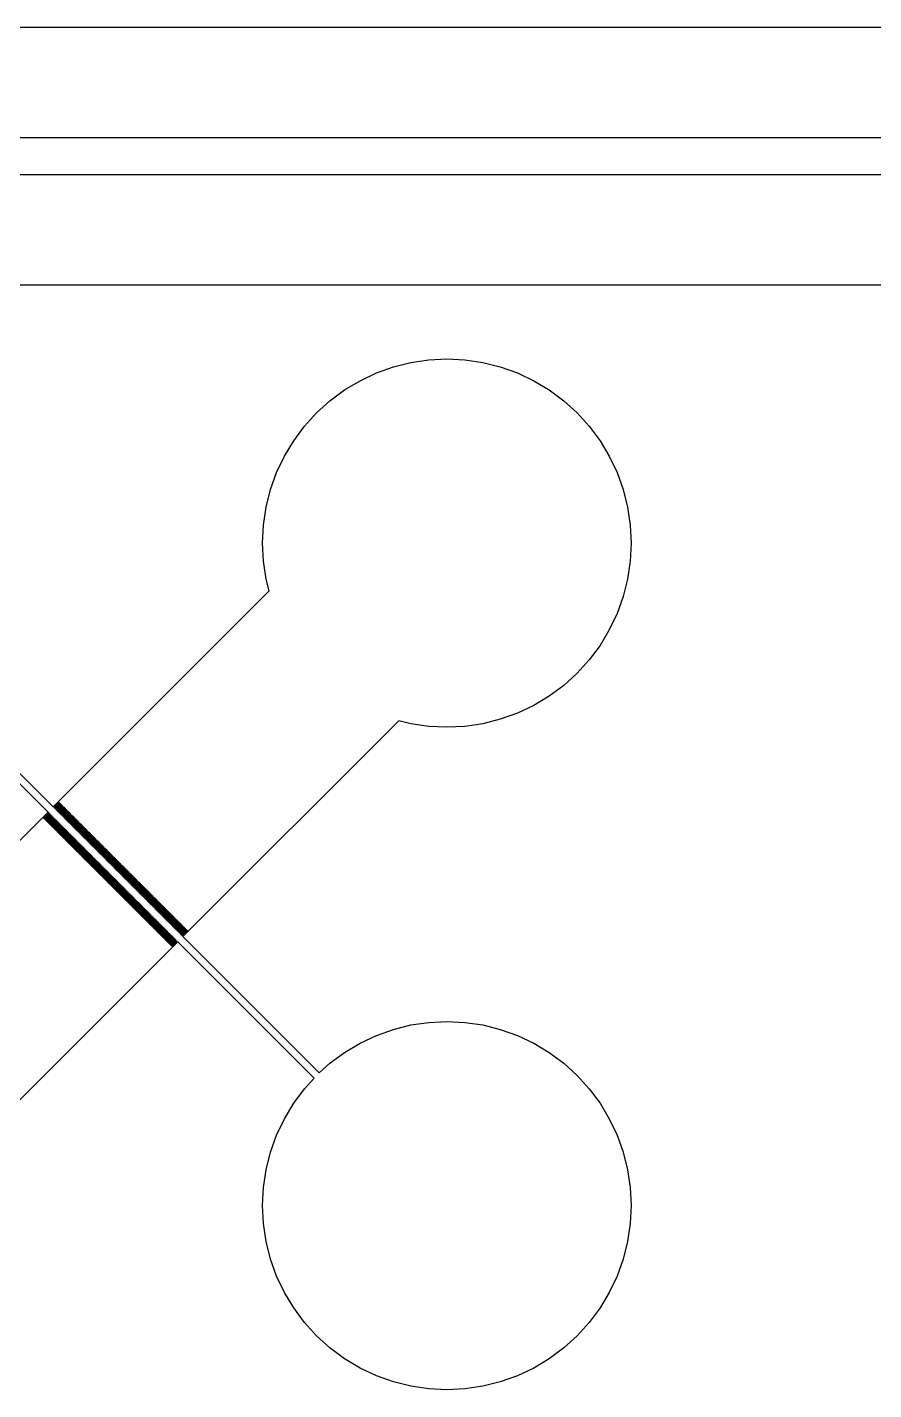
# Model space of a CAD drawing. Extents: x -16 to 132, y -40 to 113.
# Drawn here: x 7.98 to 19.73, y 57.27 to 76.18 of the extents above; entities that cross this region are included whole.
import ezdxf

# ---------------------------------------------------------------- set-up
doc = ezdxf.new("R2010")
doc.units = 0

msp = doc.modelspace()

# ---------------------------------------------------------------- linework, layer by layer
for p, q in [((-2.55649, 76.1837), (112.997, 76.1837)), ((111.463, 74.6498), (-1.0226, 74.6498)), ((-0.51129, 74.1385), (110.952, 74.1385)), ((109.418, 72.6046), (1.0226, 72.6046)), ((13.0601, 71.469), (13.3035, 71.53)), ((13.3035, 71.53), (13.5516, 71.5668)), ((13.5516, 71.5668), (13.8022, 71.5791)), ((13.8022, 71.5791), (14.0528, 71.5668)), ((14.0528, 71.5668), (14.301, 71.53)), ((14.301, 71.53), (14.5443, 71.469)), ((12.5971, 71.2773), (12.8239, 71.3845)), ((12.8239, 71.3845), (13.0601, 71.469)), ((14.5443, 71.469), (14.7805, 71.3845)), ((14.7805, 71.3845), (15.0074, 71.2773)), ((12.1804, 70.9988), (12.3819, 71.1483)), ((12.3819, 71.1483), (12.5971, 71.2773)), ((15.0074, 71.2773), (15.2225, 71.1483)), ((15.2225, 71.1483), (15.424, 70.9988)), ((11.9945, 70.8303), (12.1804, 70.9988)), ((15.424, 70.9988), (15.6099, 70.8303)), ((11.826, 70.6444), (11.9945, 70.8303)), ((15.6099, 70.8303), (15.7784, 70.6445)), ((11.6766, 70.4429), (11.826, 70.6444)), ((15.7784, 70.6445), (15.9279, 70.4429)), ((11.5476, 70.2277), (11.6766, 70.4429)), ((15.9279, 70.4429), (16.0569, 70.2278)), ((11.4403, 70.0009), (11.5476, 70.2277)), ((16.0569, 70.2278), (16.1641, 70.001)), ((11.3558, 69.7647), (11.4403, 70.0009)), ((16.1641, 70.001), (16.2486, 69.7647)), ((11.2949, 69.5214), (11.3558, 69.7647)), ((16.2486, 69.7647), (16.3096, 69.5214)), ((11.258, 69.2732), (11.2949, 69.5214)), ((16.3096, 69.5214), (16.3464, 69.2732)), ((11.2457, 69.0226), (11.258, 69.2732)), ((16.3464, 69.2732), (16.3587, 69.0226)), ((11.258, 68.772), (11.2457, 69.0226)), ((16.3587, 69.0226), (16.3464, 68.772)), ((11.2948, 68.5238), (11.258, 68.772)), ((16.3464, 68.772), (16.3096, 68.5239)), ((11.3365, 68.3574), (11.2948, 68.5238)), ((16.3096, 68.5239), (16.2486, 68.2805)), ((8.33929, 65.3602), (11.3365, 68.3574)), ((16.2486, 68.2805), (16.1641, 68.0443)), ((16.1641, 68.0443), (16.0569, 67.8175)), ((16.0569, 67.8175), (15.9279, 67.6023)), ((15.9279, 67.6023), (15.7784, 67.4008)), ((15.7784, 67.4008), (15.6099, 67.2149)), ((8.267, 65.2879), (6.37436, 67.1805)), ((6.44667, 67.2528), (8.33929, 65.3602)), ((15.6099, 67.2149), (15.424, 67.0464)), ((15.424, 67.0464), (15.2225, 66.897)), ((15.2225, 66.897), (15.0073, 66.768)), ((14.7805, 66.6607), (14.5443, 66.5762)), ((15.0073, 66.768), (14.7805, 66.6607)), ((13.137, 66.5569), (10.1398, 63.5597)), ((13.3035, 66.5152), (13.137, 66.5569)), ((13.5516, 66.4784), (13.3035, 66.5152)), ((13.8022, 66.4661), (13.5516, 66.4784)), ((14.0528, 66.4784), (13.8022, 66.4661)), ((14.301, 66.5153), (14.0528, 66.4784)), ((14.5443, 66.5762), (14.301, 66.5153)), ((5.26976, 62.2906), (8.267, 65.2879)), ((8.27425, 65.2806), (8.20193, 65.2083)), ((8.20915, 65.2011), (8.28146, 65.2734)), ((8.2887, 65.2662), (8.21638, 65.1939)), ((8.22362, 65.1866), (8.29593, 65.2589)), ((8.28146, 65.2734), (8.27425, 65.2806)), ((8.29593, 65.2589), (8.2887, 65.2662)), ((8.41884, 65.4252), (8.34653, 65.3529)), ((8.34653, 65.3529), (8.35376, 65.3457)), ((8.35376, 65.3457), (8.42607, 65.418)), ((8.43329, 65.4108), (8.36099, 65.3385)), ((8.36099, 65.3385), (8.36823, 65.3313)), ((8.36823, 65.3313), (8.44054, 65.4036)), ((8.44775, 65.3963), (8.37546, 65.324)), ((8.37546, 65.324), (8.38269, 65.3168)), ((8.38269, 65.3168), (8.45499, 65.3891)), ((8.46222, 65.3819), (8.38992, 65.3096)), ((8.38992, 65.3096), (8.39716, 65.3023)), ((8.39716, 65.3023), (8.46944, 65.3746)), ((8.47668, 65.3674), (8.40437, 65.2951)), ((8.40437, 65.2951), (8.41162, 65.2879)), ((8.41162, 65.2879), (8.4839, 65.3602)), ((8.42607, 65.418), (8.41884, 65.4252)), ((8.49115, 65.3529), (8.41884, 65.2806)), ((8.41884, 65.2806), (8.42607, 65.2734)), ((8.42607, 65.2734), (8.49837, 65.3457)), ((8.44054, 65.4036), (8.43329, 65.4108)), ((8.50562, 65.3385), (8.4333, 65.2662)), ((8.4333, 65.2662), (8.44054, 65.2589)), ((8.44054, 65.2589), (8.51283, 65.3313)), ((8.45499, 65.3891), (8.44775, 65.3963)), ((8.52008, 65.324), (8.44777, 65.2517)), ((8.455, 65.2445), (8.5273, 65.3168)), ((8.46944, 65.3746), (8.46222, 65.3819)), ((8.53453, 65.3096), (8.46222, 65.2373)), ((8.46947, 65.23), (8.54176, 65.3023)), ((8.4839, 65.3602), (8.47668, 65.3674)), ((8.549, 65.2951), (8.47668, 65.2228)), ((8.4839, 65.2156), (8.55621, 65.2879)), ((8.49837, 65.3457), (8.49115, 65.3529)), ((8.56346, 65.2806), (8.49115, 65.2083)), ((8.49837, 65.2011), (8.57068, 65.2734)), ((8.51283, 65.3313), (8.50562, 65.3385)), ((8.57791, 65.2662), (8.50562, 65.1939)), ((8.51283, 65.1866), (8.58514, 65.2589)), ((8.5273, 65.3168), (8.52008, 65.324)), ((8.54176, 65.3023), (8.53453, 65.3096)), ((8.55621, 65.2879), (8.549, 65.2951)), ((8.57068, 65.2734), (8.56346, 65.2806)), ((8.58514, 65.2589), (8.57791, 65.2662)), ((8.20193, 65.2083), (8.20915, 65.2011)), ((8.21638, 65.1939), (8.22362, 65.1866)), ((8.30316, 65.2517), (8.23085, 65.1794)), ((8.23085, 65.1794), (8.23807, 65.1722)), ((8.23807, 65.1722), (8.31038, 65.2445)), ((8.31763, 65.2373), (8.24532, 65.1649)), ((8.24532, 65.1649), (8.25253, 65.1577)), ((8.25253, 65.1577), (8.32484, 65.23)), ((8.33208, 65.2228), (8.25977, 65.1505)), ((8.25977, 65.1505), (8.267, 65.1433)), ((8.267, 65.1433), (8.33931, 65.2156)), ((8.34653, 65.2083), (8.27423, 65.136)), ((8.27423, 65.136), (8.28145, 65.1288)), ((8.28145, 65.1288), (8.35376, 65.2011)), ((8.36099, 65.1939), (8.2887, 65.1216)), ((8.2887, 65.1216), (8.29591, 65.1143)), ((8.29591, 65.1143), (8.36823, 65.1867)), ((8.31038, 65.2445), (8.30316, 65.2517)), ((8.37546, 65.1794), (8.30316, 65.1071)), ((8.30316, 65.1071), (8.31038, 65.0999)), ((8.31038, 65.0999), (8.38269, 65.1722)), ((8.32484, 65.23), (8.31763, 65.2373)), ((8.38992, 65.1649), (8.31763, 65.0926)), ((8.31763, 65.0926), (8.32486, 65.0854)), ((8.32486, 65.0854), (8.39717, 65.1577)), ((8.33931, 65.2156), (8.33208, 65.2228)), ((8.40439, 65.1505), (8.33209, 65.0782)), ((8.33209, 65.0782), (8.33931, 65.071)), ((8.33931, 65.071), (8.41162, 65.1433)), ((8.35376, 65.2011), (8.34653, 65.2083)), ((8.41885, 65.136), (8.34654, 65.0637)), ((8.35378, 65.0565), (8.42609, 65.1288)), ((8.36823, 65.1867), (8.36099, 65.1939)), ((8.4333, 65.1216), (8.36099, 65.0493)), ((8.36824, 65.042), (8.44055, 65.1143)), ((8.38269, 65.1722), (8.37546, 65.1794)), ((8.44777, 65.1071), (8.37546, 65.0348)), ((8.38271, 65.0276), (8.45502, 65.0999)), ((8.39717, 65.1577), (8.38992, 65.1649)), ((8.46223, 65.0926), (8.38992, 65.0203)), ((8.39716, 65.0131), (8.46947, 65.0854)), ((8.41162, 65.1433), (8.40439, 65.1505)), ((8.4767, 65.0782), (8.40439, 65.0059)), ((8.41162, 64.9986), (8.48392, 65.071)), ((8.42609, 65.1288), (8.41885, 65.136)), ((8.44055, 65.1143), (8.4333, 65.1216)), ((8.44777, 65.2517), (8.455, 65.2445)), ((8.45502, 65.0999), (8.44777, 65.1071)), ((8.46222, 65.2373), (8.46947, 65.23)), ((8.46947, 65.0854), (8.46223, 65.0926)), ((8.47668, 65.2228), (8.4839, 65.2156)), ((8.48392, 65.071), (8.4767, 65.0782)), ((8.49115, 65.2083), (8.49837, 65.2011)), ((8.50562, 65.1939), (8.51283, 65.1866)), ((8.59238, 65.2517), (8.52008, 65.1794)), ((8.52008, 65.1794), (8.5273, 65.1722)), ((8.5273, 65.1722), (8.59961, 65.2445)), ((8.60683, 65.2372), (8.53455, 65.1649)), ((8.53455, 65.1649), (8.54176, 65.1577)), ((8.54176, 65.1577), (8.61407, 65.23)), ((8.62129, 65.2228), (8.54901, 65.1505)), ((8.54901, 65.1505), (8.55623, 65.1432)), ((8.55623, 65.1432), (8.62854, 65.2155)), ((8.63576, 65.2083), (8.56346, 65.136)), ((8.56346, 65.136), (8.57069, 65.1288)), ((8.57069, 65.1288), (8.64301, 65.2011)), ((8.65022, 65.1939), (8.57793, 65.1216)), ((8.57793, 65.1216), (8.58514, 65.1143)), ((8.58514, 65.1143), (8.65746, 65.1866)), ((8.59961, 65.2445), (8.59238, 65.2517)), ((8.66469, 65.1794), (8.59239, 65.1071)), ((8.59239, 65.1071), (8.59961, 65.0999)), ((8.59961, 65.0999), (8.67192, 65.1722)), ((8.61407, 65.23), (8.60683, 65.2372)), ((8.67914, 65.1649), (8.60683, 65.0926)), ((8.60683, 65.0926), (8.61407, 65.0854)), ((8.61407, 65.0854), (8.68639, 65.1577)), ((8.62854, 65.2155), (8.62129, 65.2228)), ((8.6936, 65.1505), (8.62129, 65.0782)), ((8.62129, 65.0782), (8.62854, 65.0709)), ((8.62854, 65.0709), (8.70085, 65.1432)), ((8.64301, 65.2011), (8.63576, 65.2083)), ((8.70807, 65.136), (8.63576, 65.0637)), ((8.64299, 65.0565), (8.7153, 65.1288)), ((8.65746, 65.1866), (8.65022, 65.1939)), ((8.72253, 65.1216), (8.65022, 65.0493)), ((8.65747, 65.042), (8.72977, 65.1143)), ((8.67192, 65.1722), (8.66469, 65.1794)), ((8.73698, 65.1071), (8.66469, 65.0348)), ((8.67194, 65.0276), (8.74422, 65.0999)), ((8.68639, 65.1577), (8.67914, 65.1649)), ((8.75145, 65.0926), (8.67915, 65.0203)), ((8.68639, 65.0131), (8.75868, 65.0854)), ((8.70085, 65.1432), (8.6936, 65.1505)), ((8.76591, 65.0782), (8.69362, 65.0059)), ((8.70085, 64.9986), (8.77315, 65.0709)), ((8.7153, 65.1288), (8.70807, 65.136)), ((8.72977, 65.1143), (8.72253, 65.1216)), ((8.74422, 65.0999), (8.73698, 65.1071)), ((8.75868, 65.0854), (8.75145, 65.0926)), ((8.77315, 65.0709), (8.76591, 65.0782)), ((8.34654, 65.0637), (8.35378, 65.0565)), ((8.36099, 65.0493), (8.36824, 65.042)), ((8.37546, 65.0348), (8.38271, 65.0276)), ((8.38992, 65.0203), (8.39716, 65.0131)), ((8.40439, 65.0059), (8.41162, 64.9986)), ((8.49115, 65.0637), (8.41884, 64.9914)), ((8.41884, 64.9914), (8.42609, 64.9842)), ((8.42609, 64.9842), (8.49838, 65.0565)), ((8.50562, 65.0493), (8.4333, 64.977)), ((8.4333, 64.977), (8.44055, 64.9697)), ((8.44055, 64.9697), (8.51285, 65.042)), ((8.52008, 65.0348), (8.44777, 64.9625)), ((8.44777, 64.9625), (8.45502, 64.9553)), ((8.45502, 64.9553), (8.52731, 65.0276)), ((8.53455, 65.0203), (8.46223, 64.948)), ((8.46223, 64.948), (8.46948, 64.9408)), ((8.46948, 64.9408), (8.54178, 65.0131)), ((8.54901, 65.0059), (8.4767, 64.9336)), ((8.4767, 64.9336), (8.48393, 64.9263)), ((8.48393, 64.9263), (8.55624, 64.9986)), ((8.49838, 65.0565), (8.49115, 65.0637)), ((8.56348, 64.9914), (8.49117, 64.9191)), ((8.49117, 64.9191), (8.49838, 64.9119)), ((8.49838, 64.9119), (8.57069, 64.9842)), ((8.51285, 65.042), (8.50562, 65.0493)), ((8.57794, 64.9769), (8.50563, 64.9046)), ((8.50563, 64.9046), (8.51285, 64.8974)), ((8.51285, 64.8974), (8.58516, 64.9697)), ((8.52731, 65.0276), (8.52008, 65.0348)), ((8.59239, 64.9625), (8.52008, 64.8902)), ((8.52008, 64.8902), (8.52731, 64.8829)), ((8.52731, 64.8829), (8.59962, 64.9552)), ((8.54178, 65.0131), (8.53455, 65.0203)), ((8.60686, 64.948), (8.53455, 64.8757)), ((8.54176, 64.8685), (8.61407, 64.9408)), ((8.55624, 64.9986), (8.54901, 65.0059)), ((8.62131, 64.9336), (8.54901, 64.8613)), ((8.55623, 64.854), (8.62854, 64.9263)), ((8.57069, 64.9842), (8.56348, 64.9914)), ((8.63577, 64.9191), (8.56348, 64.8468)), ((8.57069, 64.8396), (8.64301, 64.9119)), ((8.65022, 64.9046), (8.57793, 64.8323)), ((8.58516, 64.9697), (8.57794, 64.9769)), ((8.58516, 64.8251), (8.65747, 64.8974)), ((8.59962, 64.9552), (8.59239, 64.9625)), ((8.66469, 64.8902), (8.59239, 64.8179)), ((8.59962, 64.8106), (8.67194, 64.8829)), ((8.61407, 64.9408), (8.60686, 64.948)), ((8.62854, 64.9263), (8.62131, 64.9336)), ((8.63576, 65.0637), (8.64299, 65.0565)), ((8.64301, 64.9119), (8.63577, 64.9191)), ((8.65022, 65.0493), (8.65747, 65.042)), ((8.65747, 64.8974), (8.65022, 64.9046)), ((8.66469, 65.0348), (8.67194, 65.0276)), ((8.67194, 64.8829), (8.66469, 64.8902)), ((8.67915, 65.0203), (8.68639, 65.0131)), ((8.69362, 65.0059), (8.70085, 64.9986)), ((8.78038, 65.0637), (8.70808, 64.9914)), ((8.70808, 64.9914), (8.71532, 64.9842)), ((8.71532, 64.9842), (8.78761, 65.0565)), ((8.79485, 65.0493), (8.72253, 64.9769)), ((8.72253, 64.9769), (8.72978, 64.9697)), ((8.72978, 64.9697), (8.80208, 65.042)), ((8.80931, 65.0348), (8.737, 64.9625)), ((8.737, 64.9625), (8.74422, 64.9552)), ((8.74422, 64.9552), (8.81653, 65.0276)), ((8.82378, 65.0203), (8.75146, 64.948)), ((8.75146, 64.948), (8.75868, 64.9408)), ((8.75868, 64.9408), (8.83099, 65.0131)), ((8.83823, 65.0059), (8.76591, 64.9336)), ((8.76591, 64.9336), (8.77315, 64.9263)), ((8.77315, 64.9263), (8.84546, 64.9986)), ((8.78761, 65.0565), (8.78038, 65.0637)), ((8.85269, 64.9914), (8.78038, 64.9191)), ((8.78038, 64.9191), (8.78761, 64.9119)), ((8.78761, 64.9119), (8.85991, 64.9842)), ((8.80208, 65.042), (8.79485, 65.0493)), ((8.86716, 64.9769), (8.79485, 64.9046)), ((8.79485, 64.9046), (8.80208, 64.8974)), ((8.80208, 64.8974), (8.87437, 64.9697)), ((8.81653, 65.0276), (8.80931, 65.0348)), ((8.88161, 64.9625), (8.80931, 64.8902)), ((8.80931, 64.8902), (8.81654, 64.8829)), ((8.81654, 64.8829), (8.88884, 64.9552)), ((8.83099, 65.0131), (8.82378, 65.0203)), ((8.89606, 64.948), (8.82378, 64.8757)), ((8.83101, 64.8685), (8.90331, 64.9408)), ((8.84546, 64.9986), (8.83823, 65.0059)), ((8.91052, 64.9335), (8.83824, 64.8613)), ((8.84546, 64.854), (8.91777, 64.9263)), ((8.85991, 64.9842), (8.85269, 64.9914)), ((8.92499, 64.9191), (8.85271, 64.8468)), ((8.85992, 64.8396), (8.93224, 64.9119)), ((8.87437, 64.9697), (8.86716, 64.9769)), ((8.93945, 64.9046), (8.86716, 64.8323)), ((8.87439, 64.8251), (8.9467, 64.8974)), ((8.88884, 64.9552), (8.88161, 64.9625)), ((8.95392, 64.8902), (8.88161, 64.8179)), ((8.88885, 64.8106), (8.96117, 64.8829)), ((8.90331, 64.9408), (8.89606, 64.948)), ((8.91777, 64.9263), (8.91052, 64.9335)), ((8.93224, 64.9119), (8.92499, 64.9191)), ((8.9467, 64.8974), (8.93945, 64.9046)), ((8.96117, 64.8829), (8.95392, 64.8902)), ((8.53455, 64.8757), (8.54176, 64.8685)), ((8.54901, 64.8613), (8.55623, 64.854)), ((8.56348, 64.8468), (8.57069, 64.8396)), ((8.57793, 64.8323), (8.58516, 64.8251)), ((8.59239, 64.8179), (8.59962, 64.8106)), ((8.67915, 64.8757), (8.60686, 64.8034)), ((8.60686, 64.8034), (8.61409, 64.7962)), ((8.61409, 64.7962), (8.6864, 64.8685)), ((8.69362, 64.8613), (8.62131, 64.789)), ((8.62131, 64.789), (8.62856, 64.7817)), ((8.62856, 64.7817), (8.70087, 64.854)), ((8.70808, 64.8468), (8.63577, 64.7745)), ((8.63577, 64.7745), (8.64301, 64.7673)), ((8.64301, 64.7673), (8.71532, 64.8396)), ((8.72255, 64.8323), (8.65024, 64.76)), ((8.65024, 64.76), (8.65747, 64.7528)), ((8.65747, 64.7528), (8.72978, 64.8251)), ((8.73701, 64.8179), (8.6647, 64.7456)), ((8.6647, 64.7456), (8.67194, 64.7383)), ((8.67194, 64.7383), (8.74423, 64.8106)), ((8.6864, 64.8685), (8.67915, 64.8757)), ((8.75146, 64.8034), (8.67915, 64.7311)), ((8.67915, 64.7311), (8.6864, 64.7239)), ((8.6864, 64.7239), (8.7587, 64.7962)), ((8.70087, 64.854), (8.69362, 64.8613)), ((8.76593, 64.789), (8.69362, 64.7166)), ((8.69362, 64.7166), (8.70085, 64.7094)), ((8.70085, 64.7094), (8.77315, 64.7817)), ((8.71532, 64.8396), (8.70808, 64.8468)), ((8.7804, 64.7745), (8.70808, 64.7022)), ((8.70808, 64.7022), (8.71532, 64.6949)), ((8.71532, 64.6949), (8.78761, 64.7673)), ((8.79485, 64.76), (8.72253, 64.6877)), ((8.72978, 64.8251), (8.72255, 64.8323)), ((8.72978, 64.6805), (8.80208, 64.7528)), ((8.80931, 64.7456), (8.737, 64.6733)), ((8.74423, 64.8106), (8.73701, 64.8179)), ((8.74423, 64.666), (8.81654, 64.7383)), ((8.7587, 64.7962), (8.75146, 64.8034)), ((8.82378, 64.7311), (8.75146, 64.6588)), ((8.7587, 64.6516), (8.83101, 64.7239)), ((8.77315, 64.7817), (8.76593, 64.789)), ((8.83826, 64.7166), (8.76595, 64.6443)), ((8.77316, 64.6371), (8.84547, 64.7094)), ((8.78761, 64.7673), (8.7804, 64.7745)), ((8.85271, 64.7022), (8.7804, 64.6299)), ((8.78763, 64.6226), (8.85994, 64.6949)), ((8.80208, 64.7528), (8.79485, 64.76)), ((8.81654, 64.7383), (8.80931, 64.7456)), ((8.82378, 64.8757), (8.83101, 64.8685)), ((8.83101, 64.7239), (8.82378, 64.7311)), ((8.83824, 64.8613), (8.84546, 64.854)), ((8.84547, 64.7094), (8.83826, 64.7166)), ((8.85271, 64.8468), (8.85992, 64.8396)), ((8.85994, 64.6949), (8.85271, 64.7022)), ((8.86716, 64.8323), (8.87439, 64.8251)), ((8.88161, 64.8179), (8.88885, 64.8106)), ((8.96838, 64.8757), (8.89607, 64.8034)), ((8.89607, 64.8034), (8.90331, 64.7962)), ((8.90331, 64.7962), (8.97562, 64.8685)), ((8.98285, 64.8612), (8.91054, 64.7889)), ((8.91054, 64.7889), (8.91777, 64.7817)), ((8.91777, 64.7817), (8.99008, 64.854)), ((8.9973, 64.8468), (8.92499, 64.7745)), ((8.92499, 64.7745), (8.93224, 64.7672)), ((8.93224, 64.7672), (9.00455, 64.8396)), ((9.01176, 64.8323), (8.93945, 64.76)), ((8.93945, 64.76), (8.9467, 64.7528)), ((8.9467, 64.7528), (9.01898, 64.8251)), ((9.02623, 64.8179), (8.95392, 64.7456)), ((8.95392, 64.7456), (8.96117, 64.7383)), ((8.96117, 64.7383), (9.03345, 64.8106)), ((8.97562, 64.8685), (8.96838, 64.8757)), ((9.0407, 64.8034), (8.96838, 64.7311)), ((8.96838, 64.7311), (8.97563, 64.7239)), ((8.97563, 64.7239), (9.04791, 64.7962)), ((8.99008, 64.854), (8.98285, 64.8612)), ((9.05516, 64.7889), (8.98285, 64.7166)), ((8.98285, 64.7166), (8.9901, 64.7094)), ((8.9901, 64.7094), (9.06238, 64.7817)), ((9.00455, 64.8396), (8.9973, 64.8468)), ((9.06963, 64.7745), (8.99731, 64.7022)), ((8.99731, 64.7022), (9.00455, 64.6949)), ((9.00455, 64.6949), (9.07684, 64.7672)), ((9.01898, 64.8251), (9.01176, 64.8323)), ((9.08409, 64.76), (9.01178, 64.6877)), ((9.019, 64.6805), (9.09131, 64.7528)), ((9.03345, 64.8106), (9.02623, 64.8179)), ((9.09854, 64.7456), (9.02623, 64.6732)), ((9.03346, 64.666), (9.10577, 64.7383)), ((9.04791, 64.7962), (9.0407, 64.8034)), ((9.11301, 64.7311), (9.0407, 64.6588)), ((9.04791, 64.6516), (9.12022, 64.7239)), ((9.06238, 64.7817), (9.05516, 64.7889)), ((9.12747, 64.7166), (9.05516, 64.6443)), ((9.06238, 64.6371), (9.13469, 64.7094)), ((9.07684, 64.7672), (9.06963, 64.7745)), ((9.14194, 64.7022), (9.06963, 64.6299)), ((9.07684, 64.6226), (9.14915, 64.6949)), ((9.09131, 64.7528), (9.08409, 64.76)), ((9.10577, 64.7383), (9.09854, 64.7456)), ((9.12022, 64.7239), (9.11301, 64.7311)), ((9.13469, 64.7094), (9.12747, 64.7166)), ((9.14915, 64.6949), (9.14194, 64.7022)), ((8.72253, 64.6877), (8.72978, 64.6805)), ((8.737, 64.6733), (8.74423, 64.666)), ((8.75146, 64.6588), (8.7587, 64.6516)), ((8.76595, 64.6443), (8.77316, 64.6371)), ((8.7804, 64.6299), (8.78763, 64.6226)), ((8.86717, 64.6877), (8.79486, 64.6154)), ((8.79486, 64.6154), (8.80208, 64.6082)), ((8.80208, 64.6082), (8.87439, 64.6805)), ((8.88162, 64.6732), (8.80933, 64.6009)), ((8.80933, 64.6009), (8.81654, 64.5937)), ((8.81654, 64.5937), (8.88885, 64.666)), ((8.89607, 64.6588), (8.82378, 64.5865)), ((8.82378, 64.5865), (8.83101, 64.5793)), ((8.83101, 64.5793), (8.90332, 64.6516)), ((8.91054, 64.6443), (8.83824, 64.572)), ((8.83824, 64.572), (8.84547, 64.5648)), ((8.84547, 64.5648), (8.91779, 64.6371)), ((8.925, 64.6299), (8.85271, 64.5576)), ((8.85271, 64.5576), (8.85992, 64.5503)), ((8.85992, 64.5503), (8.93224, 64.6227)), ((8.87439, 64.6805), (8.86717, 64.6877)), ((8.93947, 64.6154), (8.86717, 64.5431)), ((8.86717, 64.5431), (8.87439, 64.5359)), ((8.87439, 64.5359), (8.9467, 64.6082)), ((8.88885, 64.666), (8.88162, 64.6732)), ((8.95393, 64.601), (8.88162, 64.5287)), ((8.88162, 64.5287), (8.88885, 64.5214)), ((8.88885, 64.5214), (8.96117, 64.5937)), ((8.90332, 64.6516), (8.89607, 64.6588)), ((8.9684, 64.5865), (8.89609, 64.5142)), ((8.89609, 64.5142), (8.90332, 64.5069)), ((8.90332, 64.5069), (8.97563, 64.5793)), ((8.91779, 64.6371), (8.91054, 64.6443)), ((8.98286, 64.572), (8.91055, 64.4997)), ((8.91779, 64.4925), (8.9901, 64.5648)), ((8.93224, 64.6227), (8.925, 64.6299)), ((8.99733, 64.5575), (8.92502, 64.4852)), ((8.93225, 64.478), (9.00456, 64.5503)), ((8.9467, 64.6082), (8.93947, 64.6154)), ((9.01178, 64.5431), (8.93947, 64.4708)), ((8.94672, 64.4635), (9.01901, 64.5359)), ((8.96117, 64.5937), (8.95393, 64.601)), ((9.02625, 64.5286), (8.95393, 64.4563)), ((8.96117, 64.4491), (9.03346, 64.5214)), ((8.97563, 64.5793), (8.9684, 64.5865)), ((9.04071, 64.5142), (8.9684, 64.4419)), ((8.97563, 64.4346), (9.04793, 64.5069)), ((8.9901, 64.5648), (8.98286, 64.572)), ((9.00456, 64.5503), (8.99733, 64.5575)), ((9.01178, 64.6877), (9.019, 64.6805)), ((9.01901, 64.5359), (9.01178, 64.5431)), ((9.02623, 64.6732), (9.03346, 64.666)), ((9.03346, 64.5214), (9.02625, 64.5286)), ((9.0407, 64.6588), (9.04791, 64.6516)), ((9.04793, 64.5069), (9.04071, 64.5142)), ((9.05516, 64.6443), (9.06238, 64.6371)), ((9.06963, 64.6299), (9.07684, 64.6226)), ((9.15637, 64.6877), (9.08409, 64.6154)), ((9.08409, 64.6154), (9.09131, 64.6082)), ((9.09131, 64.6082), (9.16362, 64.6805)), ((9.17084, 64.6732), (9.09856, 64.6009)), ((9.09856, 64.6009), (9.10577, 64.5937)), ((9.10577, 64.5937), (9.17807, 64.666)), ((9.1853, 64.6588), (9.11302, 64.5865)), ((9.11302, 64.5865), (9.12024, 64.5793)), ((9.12024, 64.5793), (9.19254, 64.6516)), ((9.19977, 64.6443), (9.12747, 64.572)), ((9.12747, 64.572), (9.1347, 64.5648)), ((9.1347, 64.5648), (9.207, 64.6371)), ((9.21423, 64.6299), (9.14194, 64.5575)), ((9.14194, 64.5575), (9.14915, 64.5503)), ((9.14915, 64.5503), (9.22147, 64.6226)), ((9.16362, 64.6805), (9.15637, 64.6877)), ((9.2287, 64.6154), (9.15639, 64.5431)), ((9.15639, 64.5431), (9.16362, 64.5359)), ((9.16362, 64.5359), (9.23593, 64.6082)), ((9.17807, 64.666), (9.17084, 64.6732)), ((9.24316, 64.6009), (9.17085, 64.5286)), ((9.17085, 64.5286), (9.17809, 64.5214)), ((9.17809, 64.5214), (9.2504, 64.5937)), ((9.19254, 64.6516), (9.1853, 64.6588)), ((9.25761, 64.5865), (9.1853, 64.5142)), ((9.1853, 64.5142), (9.19255, 64.5069)), ((9.19255, 64.5069), (9.26486, 64.5792)), ((9.207, 64.6371), (9.19977, 64.6443)), ((9.27208, 64.572), (9.19977, 64.4997)), ((9.207, 64.4925), (9.2793, 64.5648)), ((9.22147, 64.6226), (9.21423, 64.6299)), ((9.28654, 64.5575), (9.21423, 64.4852)), ((9.22147, 64.478), (9.29376, 64.5503)), ((9.23593, 64.6082), (9.2287, 64.6154)), ((9.30099, 64.5431), (9.2287, 64.4708)), ((9.23593, 64.4635), (9.30823, 64.5359)), ((9.31546, 64.5286), (9.24315, 64.4563)), ((9.2504, 64.5937), (9.24316, 64.6009)), ((9.2504, 64.4491), (9.32268, 64.5214)), ((9.26486, 64.5792), (9.25761, 64.5865)), ((9.32993, 64.5142), (9.25761, 64.4419)), ((9.26485, 64.4346), (9.33714, 64.5069)), ((9.2793, 64.5648), (9.27208, 64.572)), ((9.29376, 64.5503), (9.28654, 64.5575)), ((9.30823, 64.5359), (9.30099, 64.5431)), ((9.32268, 64.5214), (9.31546, 64.5286)), ((9.33714, 64.5069), (9.32993, 64.5142)), ((8.91055, 64.4997), (8.91779, 64.4925)), ((8.92502, 64.4852), (8.93225, 64.478)), ((8.93947, 64.4708), (8.94672, 64.4635)), ((8.95393, 64.4563), (8.96117, 64.4491)), ((8.9684, 64.4419), (8.97563, 64.4346)), ((9.05516, 64.4997), (8.98285, 64.4274)), ((8.98285, 64.4274), (8.9901, 64.4202)), ((8.9901, 64.4202), (9.06239, 64.4925)), ((9.06963, 64.4853), (8.99731, 64.4129)), ((8.99731, 64.4129), (9.00455, 64.4057)), ((9.00455, 64.4057), (9.07684, 64.478)), ((9.08409, 64.4708), (9.01178, 64.3985)), ((9.01178, 64.3985), (9.019, 64.3913)), ((9.019, 64.3913), (9.09131, 64.4636)), ((9.09856, 64.4563), (9.02625, 64.384)), ((9.02625, 64.384), (9.03346, 64.3768)), ((9.03346, 64.3768), (9.10577, 64.4491)), ((9.11302, 64.4419), (9.04071, 64.3696)), ((9.04071, 64.3696), (9.04793, 64.3623)), ((9.04793, 64.3623), (9.12024, 64.4346)), ((9.06239, 64.4925), (9.05516, 64.4997)), ((9.12749, 64.4274), (9.05518, 64.3551)), ((9.05518, 64.3551), (9.06239, 64.3479)), ((9.06239, 64.3479), (9.1347, 64.4202)), ((9.07684, 64.478), (9.06963, 64.4853)), ((9.14195, 64.4129), (9.06964, 64.3406)), ((9.06964, 64.3406), (9.07686, 64.3334)), ((9.07686, 64.3334), (9.14917, 64.4057)), ((9.09131, 64.4636), (9.08409, 64.4708)), ((9.15639, 64.3985), (9.08409, 64.3262)), ((9.08409, 64.3262), (9.09132, 64.3189)), ((9.09132, 64.3189), (9.16364, 64.3913)), ((9.17084, 64.384), (9.09854, 64.3117)), ((9.09854, 64.3117), (9.10577, 64.3045)), ((9.10577, 64.4491), (9.09856, 64.4563)), ((9.10577, 64.3045), (9.17809, 64.3768)), ((9.1853, 64.3696), (9.11301, 64.2973)), ((9.12024, 64.4346), (9.11302, 64.4419)), ((9.12022, 64.29), (9.19254, 64.3624)), ((9.19977, 64.3551), (9.12747, 64.2828)), ((9.1347, 64.4202), (9.12749, 64.4274)), ((9.13469, 64.2756), (9.207, 64.3479)), ((9.21423, 64.3406), (9.14194, 64.2683)), ((9.14917, 64.4057), (9.14195, 64.4129)), ((9.14915, 64.2611), (9.22147, 64.3334)), ((9.16364, 64.3913), (9.15639, 64.3985)), ((9.2287, 64.3262), (9.15639, 64.2539)), ((9.16362, 64.2466), (9.23593, 64.319)), ((9.17809, 64.3768), (9.17084, 64.384)), ((9.24316, 64.3117), (9.17085, 64.2394)), ((9.19254, 64.3624), (9.1853, 64.3696)), ((9.19977, 64.4997), (9.207, 64.4925)), ((9.207, 64.3479), (9.19977, 64.3551)), ((9.21423, 64.4852), (9.22147, 64.478)), ((9.22147, 64.3334), (9.21423, 64.3406)), ((9.2287, 64.4708), (9.23593, 64.4635)), ((9.23593, 64.319), (9.2287, 64.3262)), ((9.24315, 64.4563), (9.2504, 64.4491)), ((9.2504, 64.3045), (9.24316, 64.3117)), ((9.25761, 64.4419), (9.26485, 64.4346)), ((9.34439, 64.4997), (9.27208, 64.4274)), ((9.27208, 64.4274), (9.2793, 64.4202)), ((9.2793, 64.4202), (9.35161, 64.4925)), ((9.35884, 64.4853), (9.28653, 64.4129)), ((9.28653, 64.4129), (9.29376, 64.4057)), ((9.29376, 64.4057), (9.36607, 64.478)), ((9.37331, 64.4708), (9.30099, 64.3985)), ((9.30099, 64.3985), (9.30821, 64.3913)), ((9.30821, 64.3913), (9.38052, 64.4636)), ((9.38777, 64.4563), (9.31546, 64.384)), ((9.31546, 64.384), (9.32268, 64.3768)), ((9.32268, 64.3768), (9.39499, 64.4491)), ((9.40224, 64.4419), (9.32993, 64.3696)), ((9.32993, 64.3696), (9.33714, 64.3623)), ((9.33714, 64.3623), (9.40945, 64.4346)), ((9.35161, 64.4925), (9.34439, 64.4997)), ((9.41667, 64.4274), (9.34439, 64.3551)), ((9.34439, 64.3551), (9.35161, 64.3479)), ((9.35161, 64.3479), (9.42392, 64.4202)), ((9.36607, 64.478), (9.35884, 64.4853)), ((9.43114, 64.4129), (9.35886, 64.3406)), ((9.35886, 64.3406), (9.36607, 64.3334)), ((9.36607, 64.3334), (9.43837, 64.4057)), ((9.38052, 64.4636), (9.37331, 64.4708)), ((9.4456, 64.3985), (9.37332, 64.3262)), ((9.37332, 64.3262), (9.38054, 64.319)), ((9.38054, 64.319), (9.45284, 64.3913)), ((9.39499, 64.4491), (9.38777, 64.4563)), ((9.46007, 64.384), (9.38777, 64.3117)), ((9.38777, 64.3117), (9.395, 64.3045)), ((9.395, 64.3045), (9.4673, 64.3768)), ((9.40945, 64.4346), (9.40224, 64.4419)), ((9.47453, 64.3696), (9.40224, 64.2972)), ((9.40945, 64.29), (9.48177, 64.3623)), ((9.42392, 64.4202), (9.41667, 64.4274)), ((9.489, 64.3551), (9.41669, 64.2828)), ((9.42392, 64.2756), (9.49623, 64.3479)), ((9.43837, 64.4057), (9.43114, 64.4129)), ((9.50346, 64.3406), (9.43115, 64.2683)), ((9.43839, 64.2611), (9.5107, 64.3334)), ((9.45284, 64.3913), (9.4456, 64.3985)), ((9.51791, 64.3262), (9.4456, 64.2539)), ((9.45285, 64.2466), (9.52516, 64.3189)), ((9.4673, 64.3768), (9.46007, 64.384)), ((9.53238, 64.3117), (9.46007, 64.2394)), ((9.48177, 64.3623), (9.47453, 64.3696)), ((9.49623, 64.3479), (9.489, 64.3551)), ((9.5107, 64.3334), (9.50346, 64.3406)), ((9.52516, 64.3189), (9.51791, 64.3262)), ((9.5396, 64.3045), (9.53238, 64.3117)), ((9.11301, 64.2973), (9.12022, 64.29)), ((9.12747, 64.2828), (9.13469, 64.2756)), ((9.14194, 64.2683), (9.14915, 64.2611)), ((9.15639, 64.2539), (9.16362, 64.2466)), ((9.17085, 64.2394), (9.17809, 64.2322)), ((9.17809, 64.2322), (9.2504, 64.3045)), ((9.25763, 64.2972), (9.18532, 64.2249)), ((9.18532, 64.2249), (9.19255, 64.2177)), ((9.19255, 64.2177), (9.26486, 64.29)), ((9.27208, 64.2828), (9.19977, 64.2105)), ((9.19977, 64.2105), (9.20702, 64.2032)), ((9.20702, 64.2032), (9.27931, 64.2756)), ((9.28654, 64.2683), (9.21423, 64.196)), ((9.21423, 64.196), (9.22147, 64.1888)), ((9.22147, 64.1888), (9.29376, 64.2611)), ((9.30101, 64.2539), (9.2287, 64.1816)), ((9.2287, 64.1816), (9.23593, 64.1743)), ((9.23593, 64.1743), (9.30823, 64.2466)), ((9.31546, 64.2394), (9.24315, 64.1671)), ((9.24315, 64.1671), (9.2504, 64.1599)), ((9.2504, 64.1599), (9.32269, 64.2322)), ((9.32993, 64.225), (9.25761, 64.1526)), ((9.25761, 64.1526), (9.26485, 64.1454)), ((9.26486, 64.29), (9.25763, 64.2972)), ((9.26485, 64.1454), (9.33714, 64.2177)), ((9.27931, 64.2756), (9.27208, 64.2828)), ((9.34439, 64.2105), (9.27208, 64.1382)), ((9.27208, 64.1382), (9.2793, 64.131)), ((9.2793, 64.131), (9.35161, 64.2033)), ((9.29376, 64.2611), (9.28654, 64.2683)), ((9.35886, 64.196), (9.28654, 64.1237)), ((9.28654, 64.1237), (9.29376, 64.1165)), ((9.29376, 64.1165), (9.36607, 64.1888)), ((9.30823, 64.2466), (9.30101, 64.2539)), ((9.37332, 64.1816), (9.30101, 64.1093)), ((9.30824, 64.102), (9.38055, 64.1743)), ((9.32269, 64.2322), (9.31546, 64.2394)), ((9.38779, 64.1671), (9.31548, 64.0948)), ((9.32269, 64.0876), (9.395, 64.1599)), ((9.33714, 64.2177), (9.32993, 64.225)), ((9.40225, 64.1526), (9.32994, 64.0803)), ((9.33716, 64.0731), (9.40947, 64.1454)), ((9.35161, 64.2033), (9.34439, 64.2105)), ((9.41669, 64.1382), (9.34439, 64.0659)), ((9.35162, 64.0586), (9.42393, 64.131)), ((9.36607, 64.1888), (9.35886, 64.196)), ((9.43115, 64.1237), (9.35886, 64.0514)), ((9.38055, 64.1743), (9.37332, 64.1816)), ((9.395, 64.1599), (9.38779, 64.1671)), ((9.40224, 64.2972), (9.40945, 64.29)), ((9.40947, 64.1454), (9.40225, 64.1526)), ((9.41669, 64.2828), (9.42392, 64.2756)), ((9.42393, 64.131), (9.41669, 64.1382)), ((9.43115, 64.2683), (9.43839, 64.2611)), ((9.4384, 64.1165), (9.43115, 64.1237)), ((9.4456, 64.2539), (9.45285, 64.2466)), ((9.46007, 64.2394), (9.4673, 64.2322)), ((9.4673, 64.2322), (9.5396, 64.3045)), ((9.54684, 64.2972), (9.47453, 64.2249)), ((9.47453, 64.2249), (9.48177, 64.2177)), ((9.48177, 64.2177), (9.55406, 64.29)), ((9.56129, 64.2828), (9.489, 64.2105)), ((9.489, 64.2105), (9.49623, 64.2032)), ((9.49623, 64.2032), (9.56853, 64.2756)), ((9.57576, 64.2683), (9.50346, 64.196)), ((9.50346, 64.196), (9.5107, 64.1888)), ((9.5107, 64.1888), (9.58299, 64.2611)), ((9.59023, 64.2539), (9.51793, 64.1816)), ((9.51793, 64.1816), (9.52516, 64.1743)), ((9.52516, 64.1743), (9.59746, 64.2466)), ((9.60469, 64.2394), (9.53239, 64.1671)), ((9.53239, 64.1671), (9.53963, 64.1599)), ((9.53963, 64.1599), (9.61192, 64.2322)), ((9.55406, 64.29), (9.54684, 64.2972)), ((9.61916, 64.2249), (9.54684, 64.1526)), ((9.54684, 64.1526), (9.55408, 64.1454)), ((9.55408, 64.1454), (9.62639, 64.2177)), ((9.56853, 64.2756), (9.56129, 64.2828)), ((9.63362, 64.2105), (9.56131, 64.1382)), ((9.56131, 64.1382), (9.56853, 64.131)), ((9.56853, 64.131), (9.64084, 64.2032)), ((9.58299, 64.2611), (9.57576, 64.2683)), ((9.64809, 64.196), (9.57578, 64.1237)), ((9.57578, 64.1237), (9.58299, 64.1165)), ((9.58299, 64.1165), (9.6553, 64.1888)), ((9.59746, 64.2466), (9.59023, 64.2539)), ((9.66254, 64.1816), (9.59023, 64.1093)), ((9.59746, 64.102), (9.66977, 64.1743)), ((9.61192, 64.2322), (9.60469, 64.2394)), ((9.67699, 64.1671), (9.60469, 64.0948)), ((9.61192, 64.0876), (9.68423, 64.1599)), ((9.62639, 64.2177), (9.61916, 64.2249)), ((9.69145, 64.1526), (9.61916, 64.0803)), ((9.62639, 64.0731), (9.69868, 64.1454)), ((9.64084, 64.2032), (9.63362, 64.2105)), ((9.70592, 64.1382), (9.63362, 64.0659)), ((9.64085, 64.0586), (9.71315, 64.1309)), ((9.6553, 64.1888), (9.64809, 64.196)), ((9.72037, 64.1237), (9.64809, 64.0514)), ((9.66977, 64.1743), (9.66254, 64.1816)), ((9.68423, 64.1599), (9.67699, 64.1671)), ((9.69868, 64.1454), (9.69145, 64.1526)), ((9.71315, 64.1309), (9.70592, 64.1382)), ((9.72762, 64.1165), (9.72037, 64.1237)), ((9.30101, 64.1093), (9.30824, 64.102)), ((9.31548, 64.0948), (9.32269, 64.0876)), ((9.32994, 64.0803), (9.33716, 64.0731)), ((9.34439, 64.0659), (9.35162, 64.0586)), ((9.35886, 64.0514), (9.36609, 64.0442)), ((9.36609, 64.0442), (9.4384, 64.1165)), ((9.44562, 64.1093), (9.37332, 64.0369)), ((9.37332, 64.0369), (9.38054, 64.0297)), ((9.38054, 64.0297), (9.45285, 64.102)), ((9.46008, 64.0948), (9.38779, 64.0225)), ((9.38779, 64.0225), (9.395, 64.0153)), ((9.395, 64.0153), (9.46732, 64.0876)), ((9.47453, 64.0803), (9.40224, 64.008)), ((9.40224, 64.008), (9.40947, 64.0008)), ((9.40947, 64.0008), (9.48178, 64.0731)), ((9.489, 64.0659), (9.41669, 63.9936)), ((9.41669, 63.9936), (9.42393, 63.9863)), ((9.42393, 63.9863), (9.49625, 64.0587)), ((9.50346, 64.0514), (9.43115, 63.9791)), ((9.43115, 63.9791), (9.4384, 63.9719)), ((9.4384, 63.9719), (9.51071, 64.0442)), ((9.45285, 64.102), (9.44562, 64.1093)), ((9.51793, 64.0369), (9.44562, 63.9646)), ((9.44562, 63.9646), (9.45287, 63.9574)), ((9.45287, 63.9574), (9.52518, 64.0297)), ((9.46732, 64.0876), (9.46008, 64.0948)), ((9.53239, 64.0225), (9.46008, 63.9502)), ((9.46008, 63.9502), (9.46733, 63.9429)), ((9.46733, 63.9429), (9.53964, 64.0152)), ((9.48178, 64.0731), (9.47453, 64.0803)), ((9.54686, 64.008), (9.47455, 63.9357)), ((9.47455, 63.9357), (9.48178, 63.9285)), ((9.48178, 63.9285), (9.55408, 64.0008)), ((9.49625, 64.0587), (9.489, 64.0659)), ((9.56133, 63.9936), (9.48901, 63.9212)), ((9.49625, 63.914), (9.56854, 63.9863)), ((9.51071, 64.0442), (9.50346, 64.0514)), ((9.57578, 63.9791), (9.50346, 63.9068)), ((9.51071, 63.8996), (9.58301, 63.9719)), ((9.52518, 64.0297), (9.51793, 64.0369)), ((9.59024, 63.9646), (9.51793, 63.8923)), ((9.52516, 63.8851), (9.59746, 63.9574)), ((9.53964, 64.0152), (9.53239, 64.0225)), ((9.60471, 63.9502), (9.53239, 63.8779)), ((9.53963, 63.8706), (9.61192, 63.9429)), ((9.55408, 64.0008), (9.54686, 64.008)), ((9.61917, 63.9357), (9.54686, 63.8634)), ((9.56854, 63.9863), (9.56133, 63.9936)), ((9.58301, 63.9719), (9.57578, 63.9791)), ((9.59023, 64.1093), (9.59746, 64.102)), ((9.59746, 63.9574), (9.59024, 63.9646)), ((9.60469, 64.0948), (9.61192, 64.0876)), ((9.61192, 63.9429), (9.60471, 63.9502)), ((9.61916, 64.0803), (9.62639, 64.0731)), ((9.62639, 63.9285), (9.61917, 63.9357)), ((9.63362, 64.0659), (9.64085, 64.0586)), ((9.64809, 64.0514), (9.65532, 64.0442)), ((9.65532, 64.0442), (9.72762, 64.1165)), ((9.73483, 64.1092), (9.66255, 64.0369)), ((9.66255, 64.0369), (9.66977, 64.0297)), ((9.66977, 64.0297), (9.74208, 64.102)), ((9.7493, 64.0948), (9.67702, 64.0225)), ((9.67702, 64.0225), (9.68423, 64.0152)), ((9.68423, 64.0152), (9.75655, 64.0876)), ((9.76376, 64.0803), (9.69147, 64.008)), ((9.69147, 64.008), (9.6987, 64.0008)), ((9.6987, 64.0008), (9.77101, 64.0731)), ((9.77823, 64.0659), (9.70592, 63.9936)), ((9.70592, 63.9936), (9.71317, 63.9863)), ((9.71317, 63.9863), (9.78548, 64.0586)), ((9.79269, 64.0514), (9.72038, 63.9791)), ((9.72038, 63.9791), (9.72762, 63.9719)), ((9.72762, 63.9719), (9.79993, 64.0442)), ((9.74208, 64.102), (9.73483, 64.1092)), ((9.80716, 64.0369), (9.73485, 63.9646)), ((9.73485, 63.9646), (9.74208, 63.9574)), ((9.74208, 63.9574), (9.81438, 64.0297)), ((9.75655, 64.0876), (9.7493, 64.0948)), ((9.82161, 64.0225), (9.7493, 63.9502)), ((9.7493, 63.9502), (9.75655, 63.9429)), ((9.75655, 63.9429), (9.82884, 64.0152)), ((9.77101, 64.0731), (9.76376, 64.0803)), ((9.83607, 64.008), (9.76376, 63.9357)), ((9.76376, 63.9357), (9.77101, 63.9285)), ((9.77101, 63.9285), (9.84329, 64.0008)), ((9.78548, 64.0586), (9.77823, 64.0659)), ((9.85054, 63.9936), (9.77823, 63.9212)), ((9.78548, 63.914), (9.85776, 63.9863)), ((9.79993, 64.0442), (9.79269, 64.0514)), ((9.86501, 63.9791), (9.79269, 63.9068)), ((9.79994, 63.8996), (9.87222, 63.9718)), ((9.81438, 64.0297), (9.80716, 64.0369)), ((9.87946, 63.9646), (9.80716, 63.8923)), ((9.81439, 63.8851), (9.88669, 63.9574)), ((9.82884, 64.0152), (9.82161, 64.0225)), ((9.89392, 63.9502), (9.82162, 63.8779)), ((9.82884, 63.8706), (9.90115, 63.9429)), ((9.84329, 64.0008), (9.83607, 64.008)), ((9.9084, 63.9357), (9.83609, 63.8634)), ((9.85776, 63.9863), (9.85054, 63.9936)), ((9.87222, 63.9718), (9.86501, 63.9791)), ((9.88669, 63.9574), (9.87946, 63.9646)), ((9.90115, 63.9429), (9.89392, 63.9502)), ((9.91562, 63.9285), (9.9084, 63.9357)), ((9.48901, 63.9212), (9.49625, 63.914)), ((9.50346, 63.9068), (9.51071, 63.8996)), ((9.51793, 63.8923), (9.52516, 63.8851)), ((9.53239, 63.8779), (9.53963, 63.8706)), ((9.54686, 63.8634), (9.55408, 63.8562)), ((9.55408, 63.8562), (9.62639, 63.9285)), ((9.63362, 63.9213), (9.56131, 63.849)), ((9.56131, 63.849), (9.56854, 63.8417)), ((9.56854, 63.8417), (9.64085, 63.914)), ((9.64809, 63.9068), (9.57578, 63.8345)), ((9.57578, 63.8345), (9.58301, 63.8273)), ((9.58301, 63.8273), (9.65532, 63.8996)), ((9.66255, 63.8923), (9.59024, 63.82)), ((9.59024, 63.82), (9.59747, 63.8128)), ((9.59747, 63.8128), (9.66978, 63.8851)), ((9.67702, 63.8779), (9.60471, 63.8056)), ((9.60471, 63.8056), (9.61194, 63.7983)), ((9.61194, 63.7983), (9.68425, 63.8706)), ((9.69147, 63.8634), (9.61917, 63.7911)), ((9.61917, 63.7911), (9.62639, 63.7839)), ((9.62639, 63.7839), (9.6987, 63.8562)), ((9.64085, 63.914), (9.63362, 63.9213)), ((9.70593, 63.8489), (9.63364, 63.7766)), ((9.63364, 63.7766), (9.64085, 63.7694)), ((9.64085, 63.7694), (9.71317, 63.8417)), ((9.65532, 63.8996), (9.64809, 63.9068)), ((9.7204, 63.8345), (9.6481, 63.7622)), ((9.6481, 63.7622), (9.65532, 63.7549)), ((9.65532, 63.7549), (9.72763, 63.8273)), ((9.66978, 63.8851), (9.66255, 63.8923)), ((9.73485, 63.82), (9.66255, 63.7477)), ((9.66255, 63.7477), (9.66978, 63.7405)), ((9.66978, 63.7405), (9.7421, 63.8128)), ((9.68425, 63.8706), (9.67702, 63.8779)), ((9.74931, 63.8056), (9.67702, 63.7332)), ((9.68423, 63.726), (9.75655, 63.7983)), ((9.6987, 63.8562), (9.69147, 63.8634)), ((9.76378, 63.7911), (9.69147, 63.7188)), ((9.6987, 63.7116), (9.77101, 63.7839)), ((9.77823, 63.7766), (9.70592, 63.7043)), ((9.71317, 63.8417), (9.70593, 63.8489)), ((9.71317, 63.6971), (9.78548, 63.7694)), ((9.79269, 63.7622), (9.72038, 63.6899)), ((9.72763, 63.8273), (9.7204, 63.8345)), ((9.72763, 63.6826), (9.79994, 63.7549)), ((9.7421, 63.8128), (9.73485, 63.82)), ((9.80717, 63.7477), (9.73486, 63.6754)), ((9.75655, 63.7983), (9.74931, 63.8056)), ((9.77101, 63.7839), (9.76378, 63.7911)), ((9.77823, 63.9212), (9.78548, 63.914)), ((9.78548, 63.7694), (9.77823, 63.7766)), ((9.79269, 63.9068), (9.79994, 63.8996)), ((9.79994, 63.7549), (9.79269, 63.7622)), ((9.80716, 63.8923), (9.81439, 63.8851)), ((9.81439, 63.7405), (9.80717, 63.7477)), ((9.82162, 63.8779), (9.82884, 63.8706)), ((9.83609, 63.8634), (9.84331, 63.8562)), ((9.84331, 63.8562), (9.91562, 63.9285)), ((9.92285, 63.9212), (9.85054, 63.8489)), ((9.85054, 63.8489), (9.85777, 63.8417)), ((9.85777, 63.8417), (9.93008, 63.914)), ((9.93732, 63.9068), (9.86501, 63.8345)), ((9.86501, 63.8345), (9.87224, 63.8272)), ((9.87224, 63.8272), (9.94455, 63.8995)), ((9.95177, 63.8923), (9.87947, 63.82)), ((9.87947, 63.82), (9.88669, 63.8128)), ((9.88669, 63.8128), (9.959, 63.8851)), ((9.96623, 63.8779), (9.89394, 63.8055)), ((9.89394, 63.8055), (9.90115, 63.7983)), ((9.90115, 63.7983), (9.97346, 63.8706)), ((9.98068, 63.8634), (9.90839, 63.7911)), ((9.90839, 63.7911), (9.91562, 63.7839)), ((9.91562, 63.7839), (9.98793, 63.8562)), ((9.93008, 63.914), (9.92285, 63.9212)), ((9.99515, 63.8489), (9.92285, 63.7766)), ((9.92285, 63.7766), (9.93008, 63.7694)), ((9.93008, 63.7694), (10.0024, 63.8417)), ((9.94455, 63.8995), (9.93732, 63.9068)), ((10.0096, 63.8345), (9.93732, 63.7622)), ((9.93732, 63.7622), (9.94455, 63.7549)), ((9.94455, 63.7549), (10.0168, 63.8272)), ((9.959, 63.8851), (9.95177, 63.8923)), ((10.0241, 63.82), (9.95177, 63.7477)), ((9.95177, 63.7477), (9.95901, 63.7405)), ((9.95901, 63.7405), (10.0313, 63.8128)), ((9.97346, 63.8706), (9.96623, 63.8779)), ((10.0385, 63.8055), (9.96623, 63.7332)), ((9.97348, 63.726), (10.0458, 63.7983)), ((9.98793, 63.8562), (9.98068, 63.8634)), ((10.053, 63.7911), (9.9807, 63.7188)), ((9.98793, 63.7115), (10.0602, 63.7839)), ((10.0024, 63.8417), (9.99515, 63.8489)), ((10.0675, 63.7766), (9.99516, 63.7043)), ((10.0024, 63.6971), (10.0747, 63.7694)), ((10.0168, 63.8272), (10.0096, 63.8345)), ((10.0819, 63.7622), (10.0096, 63.6899)), ((10.0169, 63.6826), (10.0892, 63.7549)), ((10.0313, 63.8128), (10.0241, 63.82)), ((10.0964, 63.7477), (10.0241, 63.6754)), ((10.0458, 63.7983), (10.0385, 63.8055)), ((10.0602, 63.7839), (10.053, 63.7911)), ((10.0747, 63.7694), (10.0675, 63.7766)), ((10.0892, 63.7549), (10.0819, 63.7622)), ((10.1036, 63.7405), (10.0964, 63.7477)), ((9.67702, 63.7332), (9.68423, 63.726)), ((9.69147, 63.7188), (9.6987, 63.7116)), ((9.70592, 63.7043), (9.71317, 63.6971)), ((9.72038, 63.6899), (9.72763, 63.6826)), ((9.73486, 63.6754), (9.7421, 63.6682)), ((9.7421, 63.6682), (9.81439, 63.7405)), ((9.82164, 63.7332), (9.74933, 63.6609)), ((9.74933, 63.6609), (9.75656, 63.6537)), ((9.75656, 63.6537), (9.82886, 63.726)), ((9.83609, 63.7188), (9.76378, 63.6465)), ((9.76378, 63.6465), (9.77103, 63.6392)), ((9.77103, 63.6392), (9.84332, 63.7115)), ((9.85056, 63.7043), (9.77824, 63.632)), ((9.77824, 63.632), (9.78548, 63.6248)), ((9.78548, 63.6248), (9.85777, 63.6971)), ((9.86502, 63.6899), (9.79271, 63.6176)), ((9.79271, 63.6176), (9.79994, 63.6103)), ((9.79994, 63.6103), (9.87224, 63.6826)), ((9.87947, 63.6754), (9.80716, 63.6031)), ((9.80716, 63.6031), (9.81439, 63.5959)), ((9.81439, 63.5959), (9.8867, 63.6682)), ((9.89394, 63.6609), (9.82162, 63.5886)), ((9.82162, 63.5886), (9.82886, 63.5814)), ((9.82886, 63.726), (9.82164, 63.7332)), ((9.82886, 63.5814), (9.90117, 63.6537)), ((9.84332, 63.7115), (9.83609, 63.7188)), ((9.9084, 63.6465), (9.83609, 63.5742)), ((9.83609, 63.5742), (9.84331, 63.567)), ((9.84331, 63.567), (9.91562, 63.6393)), ((9.85777, 63.6971), (9.85056, 63.7043)), ((9.92287, 63.632), (9.85056, 63.5597)), ((9.85056, 63.5597), (9.85777, 63.5525)), ((9.85777, 63.5525), (9.93008, 63.6248)), ((9.87224, 63.6826), (9.86502, 63.6899)), ((9.93733, 63.6176), (9.86502, 63.5453)), ((9.87224, 63.538), (9.94455, 63.6103)), ((9.8867, 63.6682), (9.87947, 63.6754)), ((9.95178, 63.6031), (9.87949, 63.5308)), ((9.8867, 63.5236), (9.95901, 63.5959)), ((9.90117, 63.6537), (9.89394, 63.6609)), ((9.96625, 63.5886), (9.89395, 63.5163)), ((9.90117, 63.5091), (9.97348, 63.5814)), ((9.91562, 63.6393), (9.9084, 63.6465)), ((9.98071, 63.5742), (9.90842, 63.5018)), ((9.91563, 63.4946), (9.98795, 63.5669)), ((9.93008, 63.6248), (9.92287, 63.632)), ((9.99516, 63.5597), (9.92287, 63.4874)), ((9.94455, 63.6103), (9.93733, 63.6176)), ((9.95901, 63.5959), (9.95178, 63.6031)), ((9.96623, 63.7332), (9.97348, 63.726)), ((9.97348, 63.5814), (9.96625, 63.5886)), ((9.9807, 63.7188), (9.98793, 63.7115)), ((9.98795, 63.5669), (9.98071, 63.5742)), ((9.99516, 63.7043), (10.0024, 63.6971)), ((10.0024, 63.5525), (9.99516, 63.5597)), ((10.0096, 63.6899), (10.0169, 63.6826)), ((10.0241, 63.6754), (10.0313, 63.6682)), ((10.0313, 63.6682), (10.1036, 63.7405)), ((10.1109, 63.7332), (10.0385, 63.6609)), ((10.0385, 63.6609), (10.0458, 63.6537)), ((10.0458, 63.6537), (10.1181, 63.726)), ((10.1253, 63.7188), (10.053, 63.6465)), ((10.053, 63.6465), (10.0602, 63.6392)), ((10.0602, 63.6392), (10.1325, 63.7115)), ((10.1398, 63.7043), (10.0675, 63.632)), ((10.0675, 63.632), (10.0747, 63.6248)), ((10.0747, 63.6248), (10.147, 63.6971)), ((10.1542, 63.6898), (10.0819, 63.6176)), ((10.0819, 63.6176), (10.0892, 63.6103)), ((10.0892, 63.6103), (10.1615, 63.6826)), ((10.1687, 63.6754), (10.0964, 63.6031)), ((10.0964, 63.6031), (10.1036, 63.5959)), ((10.1036, 63.5959), (10.1759, 63.6682)), ((10.1181, 63.726), (10.1109, 63.7332)), ((10.1832, 63.6609), (10.1109, 63.5886)), ((10.1109, 63.5886), (10.1181, 63.5814)), ((10.1181, 63.5814), (10.1904, 63.6537)), ((10.1325, 63.7115), (10.1253, 63.7188)), ((10.1976, 63.6465), (10.1253, 63.5742)), ((10.1253, 63.5742), (10.1325, 63.5669)), ((10.1325, 63.5669), (10.2048, 63.6392)), ((10.147, 63.6971), (10.1398, 63.7043)), ((10.1398, 63.5597), (12.0324, 61.6671)), ((10.1615, 63.6826), (10.1542, 63.6898)), ((10.1759, 63.6682), (10.1687, 63.6754)), ((10.1904, 63.6537), (10.1832, 63.6609)), ((10.2048, 63.6392), (10.1976, 63.6465)), ((10.0675, 63.4874), (7.07025, 60.4902)), ((9.86502, 63.5453), (9.87224, 63.538)), ((9.87949, 63.5308), (9.8867, 63.5236)), ((9.89395, 63.5163), (9.90117, 63.5091)), ((9.90842, 63.5018), (9.91563, 63.4946)), ((9.92287, 63.4874), (9.9301, 63.4802)), ((9.9301, 63.4802), (10.0024, 63.5525)), ((10.0096, 63.5452), (9.93733, 63.4729)), ((9.93733, 63.4729), (9.94455, 63.4657)), ((9.94455, 63.4657), (10.0169, 63.538)), ((10.0241, 63.5308), (9.95178, 63.4585)), ((9.95178, 63.4585), (9.95901, 63.4512)), ((9.95901, 63.4512), (10.0313, 63.5236)), ((10.0385, 63.5163), (9.96623, 63.444)), ((9.96623, 63.444), (9.97348, 63.4368)), ((9.97348, 63.4368), (10.0458, 63.5091)), ((10.053, 63.5019), (9.9807, 63.4296)), ((9.9807, 63.4296), (9.98793, 63.4223)), ((9.98793, 63.4223), (10.0602, 63.4946)), ((10.0169, 63.538), (10.0096, 63.5452)), ((10.0313, 63.5236), (10.0241, 63.5308)), ((10.0458, 63.5091), (10.0385, 63.5163)), ((10.0602, 63.4946), (10.053, 63.5019)), ((11.9601, 61.5948), (10.0675, 63.4874)), ((12.8239, 62.1869), (13.0601, 62.2714)), ((13.0601, 62.2714), (13.3035, 62.3323)), ((13.3035, 62.3323), (13.5516, 62.3692)), ((13.5516, 62.3692), (13.8022, 62.3815)), ((13.8022, 62.3815), (14.0528, 62.3692)), ((14.0528, 62.3692), (14.301, 62.3323)), ((14.301, 62.3323), (14.5443, 62.2714)), ((14.5443, 62.2714), (14.7805, 62.1869)), ((12.3819, 61.9506), (12.5971, 62.0796)), ((12.5971, 62.0796), (12.8239, 62.1869)), ((14.7805, 62.1869), (15.0073, 62.0796)), ((15.0073, 62.0796), (15.2225, 61.9506)), ((12.1804, 61.8012), (12.3819, 61.9506)), ((15.2225, 61.9506), (15.424, 61.8012)), ((12.0324, 61.6671), (12.1804, 61.8012)), ((15.424, 61.8012), (15.6099, 61.6327)), ((11.826, 61.4468), (11.9601, 61.5948)), ((15.6099, 61.6327), (15.7784, 61.4468)), ((11.6766, 61.2453), (11.826, 61.4468)), ((15.7784, 61.4468), (15.9279, 61.2453)), ((11.5476, 61.0301), (11.6766, 61.2453)), ((15.9279, 61.2453), (16.0569, 61.0301)), ((11.4403, 60.8033), (11.5476, 61.0301)), ((16.0569, 61.0301), (16.1641, 60.8033)), ((11.3558, 60.5671), (11.4403, 60.8033)), ((16.1641, 60.8033), (16.2486, 60.5671)), ((11.2948, 60.3237), (11.3558, 60.5671)), ((16.2486, 60.5671), (16.3096, 60.3237)), ((11.258, 60.0756), (11.2948, 60.3237)), ((16.3096, 60.3237), (16.3464, 60.0756)), ((11.2457, 59.825), (11.258, 60.0756)), ((16.3464, 60.0756), (16.3587, 59.825)), ((11.258, 59.5744), (11.2457, 59.825)), ((16.3587, 59.825), (16.3464, 59.5744)), ((11.2949, 59.3262), (11.258, 59.5744)), ((16.3464, 59.5744), (16.3096, 59.3262)), ((11.3558, 59.0829), (11.2949, 59.3262)), ((16.3096, 59.3262), (16.2486, 59.0828)), ((11.4403, 58.8466), (11.3558, 59.0829)), ((16.2486, 59.0828), (16.1641, 58.8466)), ((11.5476, 58.6198), (11.4403, 58.8466)), ((16.1641, 58.8466), (16.0569, 58.6198)), ((11.6766, 58.4046), (11.5476, 58.6198)), ((16.0569, 58.6198), (15.9279, 58.4046)), ((11.826, 58.2031), (11.6766, 58.4046)), ((15.9279, 58.4046), (15.7784, 58.2031)), ((11.9945, 58.0172), (11.826, 58.2031)), ((15.7784, 58.2031), (15.6099, 58.0172)), ((12.1804, 57.8487), (11.9945, 58.0172)), ((15.6099, 58.0172), (15.424, 57.8487)), ((12.3819, 57.6993), (12.1804, 57.8487)), ((12.5971, 57.5703), (12.3819, 57.6993)), ((15.2225, 57.6993), (15.0074, 57.5703)), ((15.424, 57.8487), (15.2225, 57.6993)), ((12.8239, 57.4631), (12.5971, 57.5703)), ((15.0074, 57.5703), (14.7805, 57.4631)), ((13.0601, 57.3785), (12.8239, 57.4631)), ((13.3035, 57.3176), (13.0601, 57.3785)), ((13.5516, 57.2808), (13.3035, 57.3176)), ((14.301, 57.3176), (14.0528, 57.2808)), ((14.5443, 57.3785), (14.301, 57.3176)), ((14.7805, 57.4631), (14.5443, 57.3785)), ((13.8022, 57.2685), (13.5516, 57.2808)), ((14.0528, 57.2808), (13.8022, 57.2685))]:
    msp.add_line(p, q)

doc.saveas('drawing.dxf')
